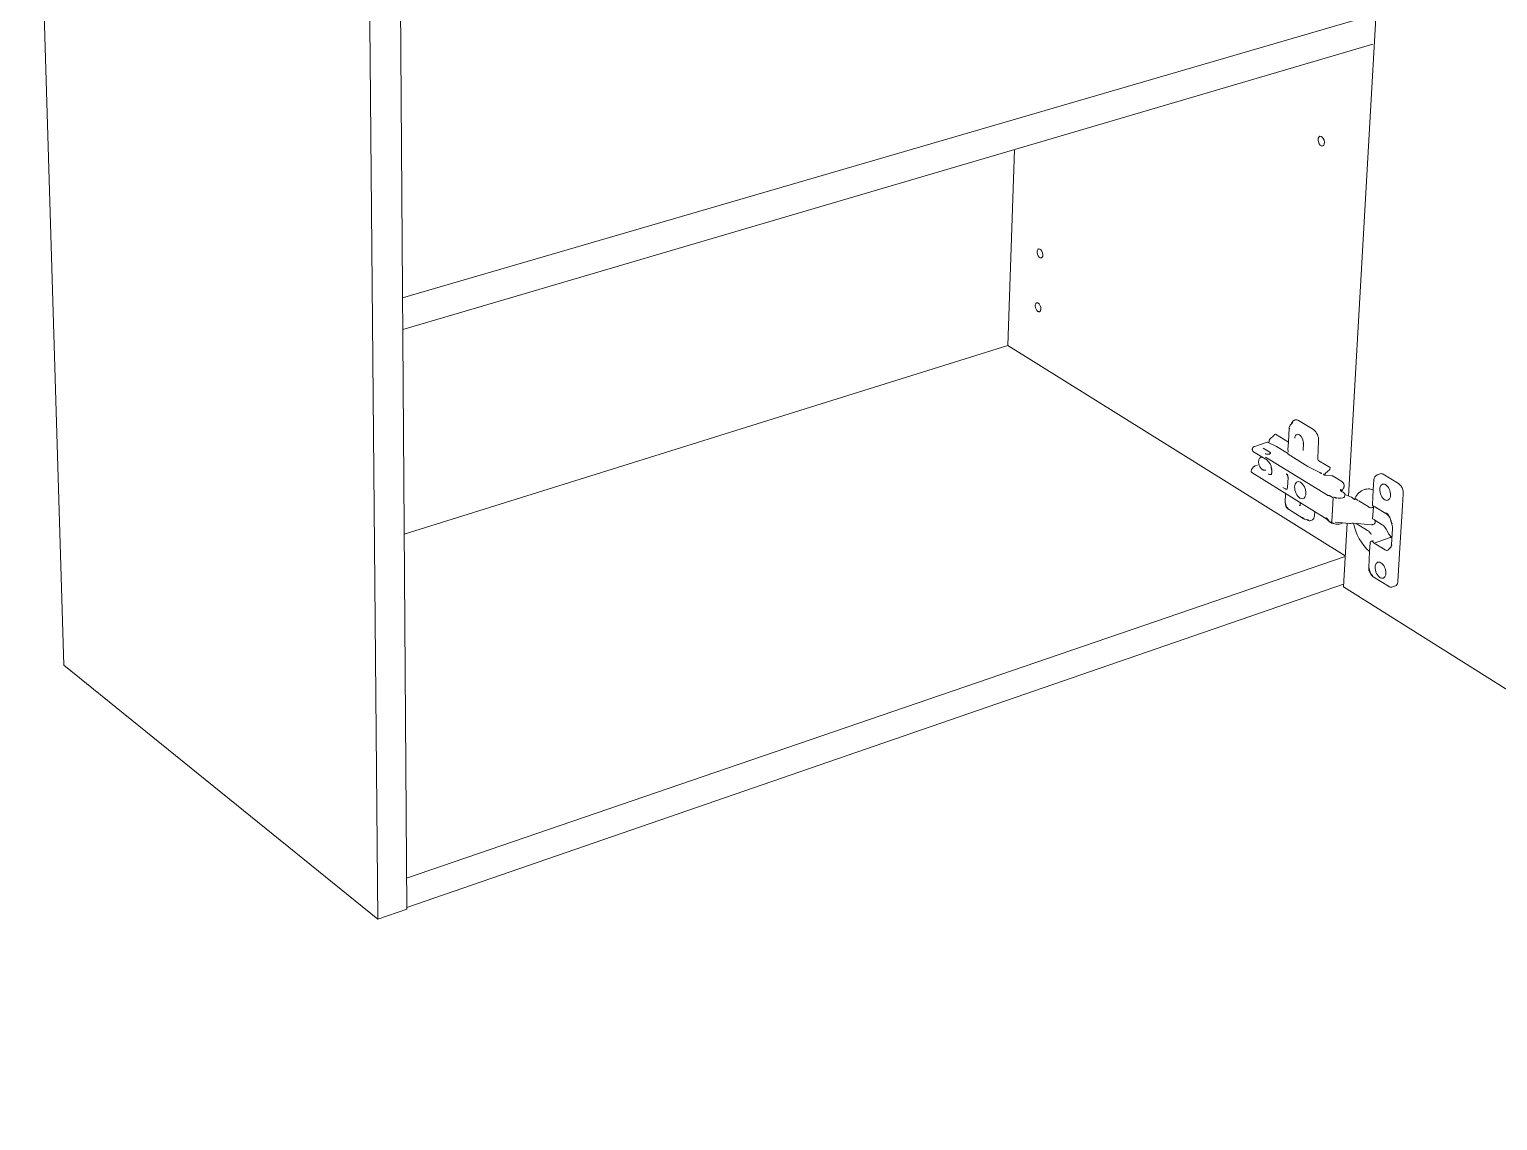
# Model space of a CAD drawing. Header units: metres. Extents: x -11.5 to 7.4, y -3.8 to 5.9.
# Drawn here: x 4.0844 to 4.2065, y 0.3492 to 0.4399 of the extents above; entities that cross this region are included whole.
import ezdxf

# ---------------------------------------------------------------- set-up
doc = ezdxf.new("R2010")
doc.units = ezdxf.units.M
doc.header["$MEASUREMENT"] = 0
doc.layers.add('PDF10_Geometry_Num_Penna__7_Num_Penna__7', color=7, linetype='Continuous', lineweight=18)

msp = doc.modelspace()

# ---------------------------------------------------------------- linework, layer by layer
at = {"layer": 'PDF10_Geometry_Num_Penna__7_Num_Penna__7', "color": 7, "linetype": 'Continuous', "lineweight": 18, "flags": 128}
for points in [[(4.087288706512325, 0.387047144730329), (4.08443488647211, 0.4816028144914659)], [(4.194097989105623, 0.4011233694486931), (4.198357220306406, 0.4758583192232626)], [(4.115119655861013, 0.4658833398007429), (4.115802705341149, 0.3667613122740114), (4.113399747098079, 0.3659332990552837), (4.087289075064202, 0.3870476361328317)], [(4.112517433902694, 0.465256433056652), (4.113399501396827, 0.3659329305034067)], [(4.115453195310398, 0.4176056236757786), (4.196258194511866, 0.4411696022342486)], [(4.11547113150178, 0.4149608954008883), (4.196116424889551, 0.4387066928857255)], [(4.166331782036796, 0.4299356495972599), (4.165782639738914, 0.4136358285496726)], [(4.115583908376379, 0.3979507520342072), (4.165781902635159, 0.4136363199521762)], [(4.165782271187037, 0.4136358285496726), (4.19381678402288, 0.3961382138993264)], [(4.189239861103459, 0.4070041060610459), (4.189218976497051, 0.4069746219108241), (4.189199320396902, 0.4069426807480836), (4.189183349815533, 0.4069095110790846), (4.189166150727905, 0.4068628278412341), (4.189156322677828, 0.406813687590863), (4.189153865665311, 0.4067608618217156), (4.189093668858609, 0.4056085229505504)], [(4.189240352505962, 0.4070043517622972), (4.18934231852548, 0.4071222883631851)], [(4.189572049195956, 0.4074186040729133), (4.189537651020698, 0.4074050905040627), (4.189508166870477, 0.4073891199226916), (4.189474997201478, 0.4073670068100261), (4.189446741557514, 0.4073399796723214), (4.189422171432332, 0.4073068100033232), (4.189396372800886, 0.407272411828064), (4.189380402219514, 0.4072355566402868), (4.189363203131885, 0.4071925589212135), (4.189349689563034, 0.4071434186708434), (4.18934231852548, 0.4071225340644364), (4.189461483632625, 0.4072601267654719)], [(4.189571434942829, 0.4074182355210354), (4.189667258431049, 0.4074514051900353)], [(4.189667381281675, 0.4074512823394087), (4.189715293025783, 0.407461110389483), (4.189768118794934, 0.4074647959082602), (4.189819716057821, 0.4074537393519275), (4.189877455852004, 0.40743408325178), (4.189933967139929, 0.4074045991015582)], [(4.186229037963315, 0.4052252289976677), (4.186198325306835, 0.405208029910038), (4.186165155637832, 0.4051834597848529), (4.186138128500131, 0.4051527471283727), (4.186116015387466, 0.4051171204468549), (4.186101273312355, 0.4050802652590768), (4.186096359287317, 0.4050409530587826)], [(4.187355086800535, 0.405592920921058), (4.187345258750458, 0.4055978349460947), (4.187334202194126, 0.4055978349460947), (4.187323145637793, 0.405592920921058), (4.187334202194126, 0.405592920921058), (4.186228546560811, 0.4052255975495465)], [(4.188110126747462, 0.4052431651890522), (4.187355823904291, 0.4055932894729342)], [(4.187450296035625, 0.4055485718450997), (4.187471180642031, 0.4055866555391354), (4.187488379729663, 0.405624739233172), (4.18749083674218, 0.4056677369522452), (4.187494522260955, 0.4057328477839848)], [(4.187494767962209, 0.4057333391864892), (4.187502138999765, 0.405762823336711), (4.187513195556098, 0.4057984500182288), (4.187527937631209, 0.4058316196872278), (4.187551279250133, 0.4058623323437089), (4.187574620869059, 0.4058869024688931)], [(4.187889364172674, 0.4061845695355082), (4.187889364172674, 0.4061489428539895), (4.187574866570312, 0.405887271020771)], [(4.188018971583027, 0.4062611054754584), (4.187926833613584, 0.4062340783377545)], [(4.188018971583027, 0.4062614740273363), (4.189093914559859, 0.4056079086974202), (4.189058287878344, 0.4049948840740605)], [(4.188110249598088, 0.4052431651890522), (4.189030400786256, 0.4046805093223211), (4.189040228836333, 0.4046669957534688)], [(4.18729550424696, 0.4041209247212363), (4.186197219651199, 0.4048002886825959)], [(4.186647712896463, 0.4037219058882364), (4.186634199327612, 0.4037710461386048), (4.18662314277128, 0.4038300144390492), (4.186614543227464, 0.4038902112457512), (4.186614543227464, 0.4039504080524541), (4.186614543227464, 0.4040044623278609), (4.186621914265018, 0.404062202122045), (4.186629285302574, 0.404113799384934), (4.186647712896463, 0.404165396647822), (4.186673511527909, 0.4042157654044498)], [(4.186672897274779, 0.4042185909688456), (4.186703609931259, 0.4042615886879206), (4.186740465119035, 0.4042996723819563), (4.186771177775517, 0.4043254710134008), (4.186809261469554, 0.4043488126323256), (4.186852259188628, 0.4043660117199543)], [(4.18699083469467, 0.4051136806293281), (4.187554719067659, 0.4047684703704828)], [(4.187172039367905, 0.4046457425951839), (4.187210123061941, 0.4046248579887779), (4.187259263312313, 0.4046113444199246), (4.187308403562682, 0.4046002878635919), (4.187364914850608, 0.4045916883197771), (4.187416512113494, 0.4045916883197771), (4.187470566388901, 0.4046002878635919), (4.187514792614236, 0.4046113444199246), (4.187555333320788, 0.4046273150012949), (4.187584817471013, 0.404649428113963), (4.187603245064901, 0.4046739982391463), (4.187606930583678, 0.4046973398580729), (4.18760078805238, 0.404721909983258), (4.187582360458492, 0.4047464801084413), (4.187555333320788, 0.4047685932211085)], [(4.187194766733704, 0.4043608519936663), (4.192345893478695, 0.4011863918197918)], [(4.189057919326466, 0.4049954983271897), (4.189057919326466, 0.4049574146331532), (4.189062833351503, 0.4049181024328572), (4.189065290364022, 0.4048800187388215), (4.189070204389058, 0.4048443920573028), (4.189076346920354, 0.4048026228444881), (4.189086174970431, 0.4047583966191564)], [(4.190706329025113, 0.4035930355816424), (4.189065044662769, 0.4046004107142176)], [(4.19228274825697, 0.3992056711780201), (4.186043164966293, 0.4030754658946245)], [(4.186848082267344, 0.4033902091982418), (4.186833340192234, 0.4034037227670932), (4.186794027991937, 0.4034467204861665), (4.186759629816679, 0.4034909467114982), (4.18672768865394, 0.4035400869618684), (4.186696975997458, 0.403596598249794), (4.186672405872274, 0.4036555665502366), (4.186652749772126, 0.4037108493319028), (4.18664783574709, 0.4037219058882364)], [(4.18700889373668, 0.403288243178725), (4.186988009130271, 0.4032956142162805), (4.186945011411201, 0.403315270316428), (4.186908156223422, 0.4033373834290943), (4.186872529541905, 0.4033656390730567), (4.18684795941672, 0.4033902091982418)], [(4.187210368763195, 0.4032846805105725), (4.187172285069158, 0.4032736239542398), (4.1871378868939, 0.403271166941721), (4.187099803199864, 0.403271166941721), (4.187060490999567, 0.4032736239542398), (4.18702240730553, 0.4032846805105725), (4.18700889373668, 0.4032883660293507)], [(4.18765901924907, 0.4029109689065127), (4.187616021529996, 0.4029035978689572), (4.187573023810922, 0.4029035978689572), (4.187526340573074, 0.4029121974127712), (4.187477200322702, 0.4029318535129196), (4.187431745591109, 0.4029564236381038)], [(4.187689117652422, 0.4034220275103566), (4.187682975121124, 0.4034490546480596), (4.187673147071049, 0.4034797673045407), (4.1876596335022, 0.4035055659359843), (4.187639977402052, 0.4035227650236139)], [(4.187656685087177, 0.4029067919852309), (4.187662827618473, 0.4029178485415637), (4.187670198656027, 0.4029252195791191), (4.187677569693584, 0.4029362761354527), (4.187682483718621, 0.4029559322356002), (4.187693540274953, 0.4029805023607853), (4.187700911312509, 0.4030149005360428), (4.187711967868843, 0.4030542127363397), (4.187714424881362, 0.4030959819491535), (4.187719338906398, 0.4031402081744861), (4.187723024425175, 0.4031893484248563), (4.187719338906398, 0.403245859712781), (4.187714424881362, 0.403306056519483), (4.187709510856324, 0.4033662533261868), (4.187700911312509, 0.4033908234513719)], [(4.191860756356919, 0.4029873819958372), (4.191832500712955, 0.4030045810834668), (4.191804245068996, 0.4030193231585768), (4.191780903450068, 0.4030340652336877), (4.191755104818627, 0.4030512643213173), (4.191726849174664, 0.4030647778901688), (4.191696136518182, 0.4030807484715391), (4.190705960473235, 0.4035930355816424)], [(4.192059651520292, 0.4028959811301487), (4.192081764632958, 0.4028898385988544), (4.192101420733106, 0.4028824675612981), (4.192125990858289, 0.4028750965237426), (4.192150560983476, 0.4028726395112239), (4.192178816627436, 0.4028689539924457)], [(4.192139995829644, 0.4028725166605982), (4.192148595373459, 0.4029032293170793), (4.192148595373459, 0.4029314849610417), (4.192151052385979, 0.4029978242990406)], [(4.192554125289634, 0.4034907010102469), (4.192543068733301, 0.4033273096777679), (4.192151175236605, 0.4029968414940326)], [(4.192835698924252, 0.4027623196491454), (4.192829556392956, 0.4027709191929594), (4.192808671786548, 0.402781975749293), (4.192787787180142, 0.4027881182805881), (4.192765674067475, 0.4027942608118842), (4.192742332448551, 0.4028028603556999), (4.192716533817107, 0.4028065458744781), (4.192689506679402, 0.4028090028869951)], [(4.19671925291096, 0.4029744826801149), (4.196764707642551, 0.4029843107301883), (4.196813847892921, 0.4029843107301883), (4.19686544515581, 0.4029769396926328), (4.19691458540618, 0.4029560550862259), (4.196966182669065, 0.4029314849610417), (4.198247514697453, 0.4021538404989418)], [(4.188696861336876, 0.4018156327257749), (4.188856567150577, 0.4017161237187761)], [(4.188856444299947, 0.4017160008681495), (4.18888961396895, 0.4017037158055583), (4.188926469156726, 0.4016963447680029), (4.188953496294429, 0.4017074013243356), (4.188981751938393, 0.4017246004119652), (4.189002636544799, 0.4017516275496682), (4.189016150113652, 0.4017946252687414), (4.189024749657465, 0.4018400800003343)], [(4.189024381105588, 0.4018402028509591), (4.189064921812145, 0.4026694445759453)], [(4.193521696819412, 0.4014933955339757), (4.193486070137894, 0.4015179656591608), (4.193461500012708, 0.4015474498093825), (4.193436929887525, 0.4015744769470864), (4.193423416318673, 0.4015953615534933), (4.193416045281117, 0.4016125606411229), (4.193413588268598, 0.4016260742099735), (4.193413588268598, 0.4016371307663071), (4.193416045281117, 0.4016481873226398), (4.193428330343709, 0.4016580153727141)], [(4.193472802270293, 0.4015564179050743), (4.19347525928281, 0.4016092436742218), (4.193472802270293, 0.4016301282806287), (4.193462974220221, 0.4016473273682584), (4.19344577513259, 0.4016546984058138), (4.193428576044962, 0.4016583839245911)], [(4.193552900878396, 0.4015913074828381), (4.193672065985542, 0.4017706693966865), (4.193697864616986, 0.4018112101032418), (4.193713835198356, 0.4018578933410923), (4.193721206235912, 0.4018996625539053)], [(4.195410402342368, 0.4016578925220884), (4.195508682843107, 0.4016861481660499), (4.195609420356361, 0.4017045757599398), (4.195710157869621, 0.4017107182912358), (4.195820723432952, 0.4017107182912358), (4.195925146464987, 0.4016972047223835), (4.196036940534579, 0.4016726345971984), (4.19614627759165, 0.4016406934344587)], [(4.196145909039773, 0.4016410619863375), (4.196074655676737, 0.4004088702083193)], [(4.196145909039773, 0.401640939135711), (4.196195049290143, 0.4024628098231418), (4.196197506302662, 0.4024443822292536), (4.196212248377774, 0.4024247261291052), (4.196231904477921, 0.4024099840539952)], [(4.198247760398706, 0.4021539633495683), (4.198303043180371, 0.4021171081617911), (4.198357097455776, 0.4020667394051634), (4.198408694718665, 0.402011456623498), (4.198454149450258, 0.4019488028042764), (4.19850083268811, 0.401875092428722), (4.198537687875886, 0.4018001535469073), (4.198573314557404, 0.4017215291463163), (4.198596656176331, 0.4016379907206886), (4.198619997795257, 0.4015532237887998), (4.198632282857846, 0.4014684568569136), (4.198639653895405, 0.4013886039500614), (4.198639653895405, 0.4013087510432118), (4.198577000076183, 0.40031120396071)], [(4.190065663010921, 0.4002979360931098), (4.190081633592289, 0.4005694359764016)], [(4.192346384881198, 0.4011857775666634), (4.192380783056457, 0.4011685784790338), (4.192417638244235, 0.4011612074414783), (4.192452036419489, 0.4011612074414783)], [(4.192451913568865, 0.4011612074414783), (4.192481397719089, 0.4011612074414783), (4.192517024400605, 0.4011513793914041), (4.192553879588381, 0.4011341803037745), (4.192760268639933, 0.4010088726653311)], [(4.192815428570974, 0.4010039586402954), (4.192703634501385, 0.3989707807812541)], [(4.19308533139613, 0.4009379878541734), (4.19305339023339, 0.4009515014230258), (4.193028820108205, 0.4009625579793585), (4.193004249983019, 0.40097607154821), (4.192982136870354, 0.4009908136233209), (4.192958795251426, 0.4010043271921724), (4.192934225126242, 0.4010178407610248)], [(4.193498109499233, 0.4015253366967153), (4.193518994105641, 0.4015069091028272), (4.193542335724569, 0.4014909385214578), (4.193571819874789, 0.4014761964463469), (4.193602532531271, 0.4014626828774945)], [(4.193790371138308, 0.4012454829708609), (4.193790371138308, 0.4012786526398608), (4.193781771594491, 0.401315507827638), (4.193763344000603, 0.4013437634716004), (4.19373754536916, 0.4013707906093043), (4.193710518231457, 0.4013953607344884), (4.193679805574975, 0.4014199308596735), (4.19364049337468, 0.4014408154660805), (4.193602409680643, 0.4014629285787468), (4.193587667605531, 0.4014592430599695)], [(4.193788405528293, 0.4011335660506443), (4.193790862540812, 0.4012453601202361)], [(4.194448236240131, 0.4009512557217736), (4.194411381052355, 0.4009819683782538), (4.194372068852056, 0.4010040814909219), (4.194332756651761, 0.401024966097328), (4.193793442403955, 0.4012485542365098)], [(4.194447867688252, 0.4009507643192691), (4.194515435532509, 0.4008954815376038), (4.194552290720287, 0.4008672258936414), (4.194591602920585, 0.4008426557684563), (4.194630915120879, 0.4008242281745673)], [(4.194679809669996, 0.4008815994168744), (4.194897255277883, 0.4007489207408756)], [(4.194960523350233, 0.4007107141962134), (4.195716054699666, 0.4002451103239624)], [(4.196232273029798, 0.4002308596513551), (4.196222444979723, 0.4002345451701332), (4.196211388423389, 0.4002345451701332), (4.196201560373318, 0.4002382306889105), (4.196191732323241, 0.4002419162076887), (4.196180675766909, 0.4002443732202075), (4.196170847716838, 0.400249287245245), (4.1961597911605, 0.4002517442577629), (4.196148734604167, 0.4002591152953183), (4.196140135060354, 0.4002664863328729), (4.196131535516539, 0.4002738573704283), (4.196121707466466, 0.4002836854205025), (4.196113107922653, 0.4002898279517995), (4.196108193897615, 0.4003021130143907), (4.1960995943538, 0.4003082555456876), (4.196097137341281, 0.4003180835957618), (4.196090994809987, 0.4003266831395766), (4.196086080784948, 0.4003377396959094), (4.196082395266171, 0.4003512532647617), (4.196078709747393, 0.4003623098210944), (4.196075024228614, 0.4003745948836857), (4.196075024228614, 0.4003881084525389), (4.196075024228614, 0.4004028505276489)], [(4.196232641581675, 0.400230859651356), (4.196197014900157, 0.4002382306889105), (4.196171216268715, 0.4002542012702808), (4.196145417637268, 0.4002836854205025), (4.196124533030861, 0.4003131695707252), (4.19611347647453, 0.4003537102772787), (4.196090134855604, 0.4003709093649084), (4.19607907829927, 0.4003881084525389), (4.196075392780493, 0.4004089930589458)], [(4.190280405905034, 0.3993532147797545), (4.190282862917552, 0.3993212736170149), (4.190290233955109, 0.3992967034918298), (4.190303747523959, 0.3992733618729041), (4.190320946611589, 0.3992586197977941)], [(4.190321192312842, 0.3992582512459162), (4.190342076919247, 0.3992447376770638), (4.190361733019397, 0.3992336811207302), (4.190383846132063, 0.3992263100831765), (4.19040595924473, 0.3992201675518796), (4.190425615344875, 0.3992127965143233), (4.190561979539652, 0.3991808553515837)], [(4.190562348091529, 0.3991804867997057), (4.190755223574229, 0.3991399460931504)], [(4.190648712081552, 0.3991301180430762), (4.190562716643408, 0.3991804867997057)], [(4.190649080633433, 0.3991299951924505), (4.190688392833728, 0.3991066535735257), (4.190726476527765, 0.3990906829921554), (4.190764560221799, 0.399077169423304), (4.190805100928356, 0.399071026892007), (4.190853012672466, 0.3990661128669704), (4.190898467404057, 0.399071026892007), (4.190943922135649, 0.3990796264358227), (4.191038517117612, 0.3991115675985624)], [(4.19103827141636, 0.3991121818516925), (4.191082497641691, 0.39913183795184), (4.191125495360765, 0.3991637791145797), (4.191161122042283, 0.3992018628086171), (4.191194291711282, 0.3992510030589855), (4.191220090342728, 0.3993087428531696), (4.191240974949134, 0.3993738536849101), (4.191254488517984, 0.399440193022909), (4.191261859555542, 0.3995175889172415), (4.191280287149429, 0.3998284010008284)], [(4.192241961849163, 0.3993014946662417), (4.192276360024419, 0.3992756960347972), (4.192311986705938, 0.3992412978595379), (4.192342699362419, 0.3992019856592428), (4.192332871312345, 0.3991798725465756), (4.192327957287308, 0.3991639019652071), (4.192332871312345, 0.3991528454088726)], [(4.192333117013597, 0.3991528454088726), (4.192325745976042, 0.3991639019652071), (4.192313460913448, 0.3991749585215398), (4.192307318382152, 0.399184786571614), (4.192293804813302, 0.399199528646724), (4.19228274825697, 0.3992056711780201), (4.192266777675599, 0.3992204132531318), (4.192252035600488, 0.3992449833783152), (4.192244664562933, 0.3992683249972417), (4.192242207550413, 0.3993014946662417)], [(4.192333239864224, 0.399152722558247), (4.192354124470629, 0.399125695420544), (4.192370095052, 0.3991048108141371), (4.192395893683445, 0.3990765551701738), (4.192424149327408, 0.3990482995262115), (4.192452404971371, 0.3990286434260648), (4.192481889121591, 0.3990065303133967), (4.192461004515184, 0.3990237294010264), (4.192452404971371, 0.3990458425136945), (4.192442576921295, 0.3990728696513974), (4.192442576921295, 0.3991048108141371)], [(4.192442331220041, 0.3991043194116326), (4.192406704538527, 0.3991301180430762), (4.192374763375785, 0.3991645162183355), (4.192342822213044, 0.3992025999123721)], [(4.196093083270625, 0.4001678372802564), (4.196043943020257, 0.4001580092301822), (4.195992345757368, 0.4001506381926268), (4.195943205506998, 0.4001530952051455), (4.195890379737852, 0.4001641517614791), (4.195837553968705, 0.4001825793553682), (4.195789642224593, 0.4002022354555157), (4.195757701061854, 0.4002206630494047)], [(4.19626507414692, 0.400226805580699), (4.196093083270625, 0.4001678372802564), (4.196111510864514, 0.4001752083178118)], [(4.196155491388593, 0.400188844737289), (4.196096523088151, 0.3992232388175276)], [(4.196111019462009, 0.4001749626165605), (4.196242469631748, 0.4002302453982258)], [(4.196111019462009, 0.3992200447012539), (4.196166302243677, 0.399199160094847), (4.196215442494045, 0.3991709044508847), (4.196253526188082, 0.3991401917944026), (4.196281781832045, 0.3991070221254036), (4.196298980919673, 0.3990763094689225), (4.196301437932194, 0.3990419112936632)], [(4.196261020076264, 0.4002265598794486), (4.196111142312638, 0.4001749626165605)], [(4.196278956267648, 0.3991150074160883), (4.196885838359714, 0.3987403130070204)], [(4.196298858069047, 0.4002143976674812), (4.196323428194233, 0.4001996555923704), (4.197129328300294, 0.3997057960761561)], [(4.197129574001547, 0.3997059189267835), (4.197240139564878, 0.3996358940700055)], [(4.198576508673677, 0.40031120396071), (4.198366434103347, 0.396827160209507)], [(4.192482011972217, 0.3990070217159012), (4.19268471550499, 0.3988804855711994), (4.192667516417364, 0.3988952276463111), (4.19265523135477, 0.3989197977714953), (4.192647860317214, 0.3989468249091974), (4.192644174798437, 0.3989787660719388)], [(4.19270437160514, 0.3989716407356347), (4.19270437160514, 0.3989396995728951), (4.192712971148955, 0.3989163579539694), (4.192735084261621, 0.3988979303600813), (4.192724027705289, 0.3988868738037485), (4.192710514136435, 0.3988807312724516), (4.192697000567584, 0.3988770457536743), (4.19268471550499, 0.3988807312724516)], [(4.194168751066153, 0.3988355222421118), (4.192986928044764, 0.3989583728680355)], [(4.193672065985542, 0.3935706358175146), (4.193973050019055, 0.3988556697447638)], [(4.194168382514274, 0.3988353993914853), (4.194179439070608, 0.3988353993914853), (4.194191724133201, 0.3988353993914853), (4.19420523770205, 0.398831713872708), (4.194217522764644, 0.3988353993914853), (4.194228579320978, 0.3988353993914853), (4.19424332139609, 0.3988353993914853), (4.194254377952422, 0.3988403134165237), (4.194265434508756, 0.3988403134165237), (4.19427771957135, 0.3988427704290407), (4.194361257996976, 0.398864883541707)], [(4.195987554582958, 0.3987161114337132), (4.19449860499676, 0.3988733602348953), (4.194472806365315, 0.3988733602348953), (4.194451921758906, 0.3988770457536726), (4.194428580139983, 0.3988733602348953), (4.194404010014797, 0.3988733602348953), (4.194381896902131, 0.3988672177036001), (4.194362240801984, 0.3988647606910813)], [(4.195679199511888, 0.3982578785990167), (4.194718507617161, 0.3988487901097102)], [(4.195977849383508, 0.397926181909023), (4.195936080170696, 0.3979962067657983), (4.195890625439104, 0.398062546103799), (4.195841485188732, 0.3981227429105001), (4.195789887925844, 0.398174340173389), (4.195737062156699, 0.3982185663987217), (4.195679322362514, 0.3982578785990167)], [(4.196297015309661, 0.3988979303600813), (4.196284730247068, 0.3988672177036001), (4.196267531159437, 0.3988352765408587), (4.196236818502957, 0.3988070208968972), (4.196197506302662, 0.3987824507717121), (4.196148366052292, 0.3987627946715637), (4.196090626258105, 0.3987443670776756)], [(4.196301806484071, 0.3990419112936632), (4.196296892459033, 0.3988981760613326)], [(4.196886084060967, 0.3987401901563947), (4.196953651905224, 0.3986959639310612), (4.197013848711926, 0.3986419096556544), (4.197065445974811, 0.3985903123927672), (4.197115814731442, 0.3985301155860643), (4.197167411994331, 0.3984600907292872), (4.197216552244699, 0.3983740952911408)], [(4.197215937991571, 0.3983742181417673), (4.197453039699603, 0.3979540690011074)], [(4.197453531102108, 0.3979537004492295), (4.197491614796144, 0.3978947321487869), (4.197534612515218, 0.3978419063796386), (4.197578838740551, 0.3977964516480466), (4.197625521978402, 0.3977620534727881)], [(4.19612490158274, 0.3974107006826459), (4.195997136931778, 0.3973689314698303), (4.196022935563224, 0.3973726169886103), (4.196047505688407, 0.3973664744573133), (4.196074532826112, 0.3973480468634243), (4.196099102951296, 0.3973234767382392)], [(4.196227481855386, 0.3972087342536259), (4.196183255630055, 0.3972394469101079), (4.196142714923498, 0.3972799876166624), (4.196099717204426, 0.3973242138419959)], [(4.197557954134142, 0.397666352835194), (4.196227481855386, 0.3972081200004967)], [(4.197141613362888, 0.3966448498806363), (4.196227604706014, 0.3972087342536259)], [(4.197663974224314, 0.3970764241295077), (4.197663974224314, 0.3970604535481366), (4.197657831693022, 0.3970199128415812), (4.197648003642945, 0.3969818291475447), (4.19763940409913, 0.3969462024660269), (4.197624662024019, 0.3969081187719912), (4.19760869144265, 0.3968798631280279), (4.197593949367539, 0.396858978521621), (4.197385103303469, 0.39663539038244)], [(4.197625153426523, 0.3977618077715377), (4.197617782388969, 0.3977335521275727), (4.197604268820117, 0.3977016109648339), (4.197584612719966, 0.3976819548646855), (4.197557585582265, 0.3976659842833152)], [(4.19770304072336, 0.397715615936189), (4.197625644829026, 0.3977622991740395)], [(4.198366556953975, 0.3968266688070035), (4.19819579458394, 0.3940146179796038)], [(4.193817152574757, 0.3960953390308779), (4.115781206481614, 0.3693397012109036)], [(4.197384734751591, 0.3966352675318126), (4.197376135207774, 0.396627896494258), (4.197365078651442, 0.3966168399379253), (4.197355250601367, 0.3966106974066284), (4.197299967819703, 0.3966008693565559), (4.197248370556814, 0.3966033263690729), (4.197196773293928, 0.3966168399379253), (4.19714149051226, 0.3966450955818877)], [(4.193682876840622, 0.3938015949942528), (4.115799265523624, 0.3668948509043917)], [(4.264214001046703, 0.3491734024136113), (4.193671943134918, 0.3935703901162633)], [(4.198196163135817, 0.3940151093821074), (4.198188792098264, 0.3939377134877766), (4.198170364504373, 0.3938676886309986), (4.198149479897966, 0.3938087203305551), (4.198118767241485, 0.3937522090426304), (4.198083140559968, 0.3937104398298175), (4.198041371347152, 0.3936760416545582), (4.197992231096785, 0.3936551570481512)]]:
    msp.add_lwpolyline(points, dxfattribs=at)
for points in [[(4.168049725189716, 0.4169728201016438), (4.168049725189716, 0.4169113947886816), (4.168059553239791, 0.416843826944425), (4.1680742953149, 0.4167762591001658), (4.168093951415051, 0.416713605280945), (4.168123435565271, 0.41665586548676), (4.16815783374053, 0.4165981256925759), (4.168192231915787, 0.416550213948466), (4.168230315609826, 0.4165072162293928), (4.168274541835157, 0.4164801890916898), (4.168315082541714, 0.4164580759790226), (4.16835193772949, 0.4164519334477266), (4.168392478436044, 0.4164519334477266), (4.168428105117561, 0.4164654470165772), (4.168458817774042, 0.416492474154281), (4.168482159392969, 0.4165293293420582), (4.168499358480599, 0.416571098554873), (4.16851410055571, 0.416622695817761), (4.168521471593264, 0.4166816641182036), (4.168517786074487, 0.4167443179374262), (4.168511643543189, 0.4168094287691657), (4.168493215949301, 0.4168745396009044), (4.168471102836635, 0.4169421074451627), (4.168444075698931, 0.4170010757456062), (4.16841213453619, 0.4170575870335318), (4.168378964867191, 0.4171054987776417), (4.168339652666896, 0.4171435824716783), (4.168297883454082, 0.4171767521406773), (4.168256114241267, 0.4171964082408257), (4.168218030547232, 0.4172025507721218), (4.168178718346939, 0.4172000937596039), (4.168143091665419, 0.4171865801907515), (4.168112379008937, 0.4171607815593079), (4.168087808883753, 0.4171263833840495), (4.168066924277346, 0.4170809286524584), (4.168055867721012, 0.4170293313895694)], [(4.189188755243075, 0.4067115987207206), (4.189170327649185, 0.4067275693020918), (4.189156814080334, 0.4067447683897205)], [(4.187926587912333, 0.4062335869352509), (4.187908160318443, 0.4062225303789182), (4.18789833226837, 0.4062053312912886)], [(4.190341585516746, 0.4054855494739993), (4.190324386429115, 0.4055027485616289), (4.190310872860262, 0.4055199476492586)], [(4.186885306007001, 0.4043733827575107), (4.18686933542563, 0.4043696972387334)], [(4.187210368763195, 0.4046415656739031), (4.187194398181827, 0.4046452511926804)], [(4.18903936888195, 0.4046665043509652), (4.189065167513393, 0.4046001650129663)], [(4.18766503892974, 0.4033158845695572), (4.187690837561183, 0.403306056519483)], [(4.192818991239127, 0.4027669879729299), (4.192830047795461, 0.4027669879729299)], [(4.188657180584702, 0.4018156327257749), (4.188670694153553, 0.4018217752570701)], [(4.193436929887525, 0.40166563211152), (4.193455357481412, 0.40166563211152), (4.19347255656904, 0.4016545755551872), (4.193486070137894, 0.4016373764675585)], [(4.193436929887525, 0.4015744769470864), (4.193451671962636, 0.4015744769470864), (4.193462728518968, 0.4015671059095309)], [(4.193469485303392, 0.4015607176769818), (4.193463342772098, 0.4015742312458341), (4.193460885759579, 0.4015852878021668), (4.193463342772098, 0.4015951158522402), (4.193469485303392, 0.4016061724085729)], [(4.19347292512092, 0.4023741116712252), (4.193463097070845, 0.4023790256962618)], [(4.193469239602143, 0.4015607176769818), (4.193483981677254, 0.4015422900830936)], [(4.193553269430273, 0.4015913074828381), (4.193532384823868, 0.4015667373576521), (4.193516414242497, 0.4015421672324671)], [(4.190026105109371, 0.4003507618622573), (4.190032247640669, 0.4003274202433325), (4.19004576120952, 0.4003114496619613)], [(4.192760268639933, 0.4010093640678356), (4.192773782208787, 0.4010044500427989), (4.192798352333972, 0.4010007645240217)], [(4.192910269254188, 0.4010220176823056), (4.192879556597708, 0.4010220176823056)], [(4.192959409504558, 0.4010093640678356), (4.19293852489815, 0.4010179636116504)], [(4.19358803615741, 0.4014593659105952), (4.193553637982152, 0.4014765649982248)], [(4.194630669419629, 0.4009481844561256), (4.194636811950923, 0.4009346708872741), (4.194644182988478, 0.4009199288121632), (4.194652782532295, 0.4009101007620899), (4.194658925063589, 0.4008990442057572), (4.194668753113662, 0.400889216155683)], [(4.190648957782805, 0.3991295037899478), (4.190644043757768, 0.399139331840022), (4.190639129732734, 0.3991528454088726)], [(4.195736693604822, 0.4002691890466439), (4.195736693604822, 0.4002483044402361), (4.195742836136116, 0.4002347908713855)], [(4.196299472322179, 0.4002140291156033), (4.196284730247068, 0.4002201716469003), (4.196267531159437, 0.4002238571656775), (4.196254017590586, 0.400231228203233), (4.196240504021734, 0.400231228203233)], [(4.197547143279062, 0.3992656222834716), (4.197528715685173, 0.3992619367646935)], [(4.192643929097185, 0.3989788889225654), (4.192662356691072, 0.3989715178850091), (4.19268201279122, 0.3989690608724912)], [(4.19605229686282, 0.3987401901563947), (4.196043697319004, 0.3987340476250987), (4.196024041218857, 0.3987205340562463), (4.196009299143746, 0.3987156200312096), (4.195994557068635, 0.3987156200312096)], [(4.196090626258105, 0.3987437528245463), (4.196078341195516, 0.3987437528245463), (4.196064827626662, 0.3987400673057682)], [(4.195925146464987, 0.3971702820077123), (4.195904261858582, 0.397187481095342), (4.195890748289729, 0.3972046801829716)], [(4.196131412665915, 0.3974156147076826), (4.196124041628361, 0.3974278997702756)], [(4.19770304072336, 0.3970197899909564), (4.197680927610691, 0.3970357605723258), (4.19766741404184, 0.397054188166214)]]:
    msp.add_lwpolyline(points, close=True, dxfattribs=at)
for points in [[(4.192553879588381, 0.4034910695621248), (4.191617880669469, 0.4040625706739229), (4.191593310544283, 0.404087140799108), (4.19156628340658, 0.4041141679368119), (4.191549084318952, 0.4041485661120703), (4.191531885231322, 0.4041915638311426), (4.191525742700026, 0.404232104537698), (4.191525742700026, 0.4042714167379939), (4.19160178723746, 0.4057198256176369, 0.2427543497252366), (4.191170581540479, 0.4066534903746586), (4.189933475737424, 0.4074053362053132)], [(4.190314066976535, 0.4049085200840352), (4.19034109411424, 0.4054859180258772, 0.2464296648861596), (4.19000816891799, 0.4062131937313467)], [(4.186001272902853, 0.4031728864409825), (4.185991444852778, 0.4031834515948116), (4.185995130371555, 0.403153967444589), (4.185997587384072, 0.4031343113444414), (4.18600372991537, 0.4031158837505524), (4.186014786471702, 0.4030999131691821), (4.186025843028036, 0.4030851710940722), (4.186043042115665, 0.4030753430439979), (4.186020929002998, 0.403093770637887), (4.186012329459185, 0.4031134267380345), (4.186001272902853, 0.4031404538757375), (4.1860010272016, 0.4031725178891055, -0.2884242696463781), (4.186333338144726, 0.4036344362425783), (4.18651577132422, 0.4037004070286994), (4.186525599374296, 0.4036979500161806)], [(4.193721206235912, 0.4018995397032814), (4.193723540397785, 0.4020117023247485, 0.2750758298563261), (4.193451303410757, 0.4023789028456353), (4.192818499836623, 0.4027672336741812), (4.192780416142586, 0.4027844327618109), (4.192738646929772, 0.4027991748369226), (4.192689506679402, 0.4028065458744763), (4.192174762556782, 0.4028618286561425), (4.192128816422686, 0.4028726395112239), (4.192085818703612, 0.4028824675612981), (4.192041592478281, 0.4028959811301487), (4.192052649034615, 0.4028959811301487), (4.192042083880782, 0.4028961039807752), (4.192021199274377, 0.4028899614494792), (4.192024884793156, 0.402956300787479)], [(4.196195049290143, 0.4024628098231418, -0.3085016832057606), (4.196464952115297, 0.4028863987813276), (4.19671925291096, 0.4029748512319937)], [(4.195409788089236, 0.4016582610739672), (4.195282269139531, 0.4016161233092621, 0.2125269389386128), (4.194584968986785, 0.4008468326897381), (4.194610767618228, 0.4008984299526261), (4.194630423718376, 0.4009487987092539)], [(4.190321192312842, 0.399258374096541), (4.189089123385449, 0.4000244705998037), (4.189071924297822, 0.4000392126749146), (4.189058410728968, 0.4000637828000988), (4.189052268197672, 0.4000883529252839), (4.18904661706887, 0.4001199255361314, -0.2430013981663066), (4.188862341129994, 0.4005253326016947), (4.188840228017328, 0.4005425316893243), (4.188831628473512, 0.4005597307769539), (4.188827574402858, 0.4005769298645836), (4.188864429590634, 0.4013226331639412)], [(4.197685473083851, 0.3987959643405645), (4.197546774727185, 0.3992659908353495), (4.197513605058182, 0.3993532147797545), (4.197471835845368, 0.3994330676866058), (4.197422695594998, 0.3995104635809374), (4.197373555344631, 0.3995804884377145), (4.197318272562965, 0.399639456738158), (4.197260532768782, 0.3996910540010461), (4.197201564468337, 0.3997352802263787), (4.197201564468337, 0.3997021105573788), (4.197208935505893, 0.3996750834196749), (4.197222449074745, 0.3996529703070095), (4.197239525311744, 0.3996362626218808, -0.1677711707095354), (4.197546774727185, 0.3992654994328451), (4.197715080084699, 0.3988109521169267), (4.197696652490812, 0.3988023525731119), (4.197684858830721, 0.3987967014443186), (4.197703286424613, 0.3987475611939502), (4.197715571487201, 0.3986910499060254), (4.197729085056054, 0.3986394526431374), (4.19773645609361, 0.3985841698614712), (4.197743827131164, 0.3985350296111019), (4.197746284143683, 0.3984822038419544), (4.197743827131164, 0.3984330635915851), (4.197663974224314, 0.3970767926813838)], [(4.192684838355618, 0.3988803627205728), (4.192700808936987, 0.3988729916830174), (4.192713093999579, 0.3988705346705004), (4.192729064580949, 0.3988668491517231), (4.192749949187357, 0.3988643921392034), (4.192762234249951, 0.3988594781141659), (4.192780661843839, 0.3988594781141659), (4.192784347362617, 0.3988705346705004), (4.192812357305328, 0.3988776600068027), (4.192839384443031, 0.3988702889692473), (4.192843069961807, 0.3988530898816194), (4.192850440999365, 0.3988457188440631, 0.2384085886771835), (4.193604866693162, 0.3988948590944323, -0.2716493329458096), (4.192850195298112, 0.3988457188440631), (4.19283913874178, 0.3988481758565818), (4.192819482641632, 0.3988555468941373), (4.192808426085296, 0.3988555468941373), (4.192793684010187, 0.3988592324129145), (4.192780170441333, 0.3988592324129145)], [(4.195997259782406, 0.3973686857685799), (4.19598743173233, 0.3973662287560602), (4.195977603682257, 0.3973625432372829), (4.195965318619665, 0.3973564007059869), (4.195956719075852, 0.3973490296684323), (4.195948119532037, 0.3973416586308769), (4.195939519988222, 0.3973342875933215), (4.195932148950666, 0.3973244595432472), (4.195924777913111, 0.3973170885056918), (4.195917406875553, 0.3973097174681364), (4.195911264344259, 0.3972986609118037), (4.195908807331739, 0.3972888328617294), (4.195898979281667, 0.3972802333179146), (4.195896522269148, 0.3972667197490631), (4.195894065256629, 0.3972556631927295), (4.195890379737852, 0.3972446066363968), (4.195890379737852, 0.3972335500800641), (4.195886694219073, 0.3972224935237314), (4.195844679305008, 0.3964979205320303, -0.1641913125157225), (4.194504501826804, 0.3988734830855218), (4.194509415851838, 0.3988562839978922), (4.194511872864359, 0.3988427704290407), (4.194518015395655, 0.3988525984791149), (4.194525386433209, 0.3988599695166704), (4.194536442989541, 0.3988697975667446)], [(4.197992108246156, 0.3936554027494026), (4.197741492969273, 0.3935681788049967), (4.197694809731422, 0.393553436729885), (4.197654269024866, 0.3935460656923304), (4.197608814293275, 0.3935460656923304), (4.197565816574203, 0.393553436729885), (4.197520361842612, 0.3935632647799601), (4.197477364123538, 0.3935780068550701), (4.197439280429499, 0.3935952059426997), (4.197404022299859, 0.3936155991466039), (4.196139889359104, 0.3944067571775536), (4.196115319233916, 0.394420270746406), (4.19610917670262, 0.3944460693778487), (4.196099348652549, 0.3944706395030337), (4.19609689164003, 0.394501352159514, -0.2362409975777986), (4.19580634990972, 0.3951331729286416), (4.195785465303313, 0.3951466864974931), (4.195771951734461, 0.3951687996101603), (4.195768511916935, 0.3951871043534219), (4.195844679305008, 0.3964979205320303)]]:
    msp.add_lwpolyline(points, format="xyb", dxfattribs=at)
for points in [[(4.186083582822166, 0.4050517639138693, 0.2821959702420111), (4.18619783390433, 0.4047999201307189), (4.186159750210292, 0.4048306327872), (4.186130266060072, 0.4048687164812357), (4.186110609959925, 0.4049215422503831), (4.186095867884815, 0.4049780535383087)], [(4.188944528198737, 0.4029307478572859), (4.188932243136144, 0.4029418044136195), (4.188926100604847, 0.4029602320075076), (4.188921432281063, 0.4029800109582808), (4.188957058962581, 0.4029517553143185), (4.188989000125321, 0.4029173571390601), (4.189016027263024, 0.4028731309137266), (4.189038140375693, 0.4028227621570988), (4.189055339463321, 0.4027711648942107), (4.189065167513393, 0.4027183391250633), (4.189065167513393, 0.402669198874694), (4.189051653944542, 0.4026802554310267), (4.189046739919506, 0.4026937689998791, 0.228676493927312)]]:
    msp.add_lwpolyline(points, format="xyb", close=True, dxfattribs=at)
at = {"layer": 'PDF10_Geometry_Num_Penna__7_Num_Penna__7', "color": 7, "linetype": 'Continuous', "lineweight": 18}
for centre, radius, start, end in [((4.186588379294349, 0.403251010918158), 0.001121328238390618, 7.130919125110288, 50.89649639380993), ((4.189469601406309, 0.4005429064385417), 0.0006430701697697216, 176.9343069623423, 233.7252012550069), ((4.196679415275558, 0.3951430603845898), 0.0009128146729855402, 177.2498034417646, 233.7679157068453)]:
    msp.add_arc(centre, radius, start, end, dxfattribs=at)
for centre, major_axis, ratio in [((4.191822403280279, 0.4306441612324319), (-0.0001198239612438812, 0.0003982269113789182), 0.5885065277580731), ((4.168443384143648, 0.4212998637839807), (-0.0001133614004524831, 0.0003721990574625522), 0.5547689595651222), ((4.1900764879524, 0.4016150923402302), (-0.0002392177817291952, 0.0006984504184608387), 0.5730418266523241), ((4.197138655925365, 0.4014415034690337), (-0.0002308796341585762, 0.0006686307393287683), 0.5836699796586583), ((4.196753530686568, 0.3949547735135681), (-0.0002343586652164832, 0.0006615358101435541), 0.5778364422938596)]:
    msp.add_ellipse(centre, major_axis=major_axis, ratio=ratio, dxfattribs=at)
for centre, major_axis, ratio, start_param, end_param in [((4.189918270780005, 0.4058433713309757), (-9.593676550245792e-05, 0.0004090999891455117), 0.6885568575206138, 5.650500888159348, 7.492214849862791), ((4.193258347845708, 0.4012014798845751), (-0.0005313163350439964, 6.288584705943519e-05), 0.492172688804717, 1.032190868455054, 3.121703044206339)]:
    msp.add_ellipse(centre, major_axis=major_axis, ratio=ratio, start_param=start_param, end_param=end_param, dxfattribs=at)

doc.saveas('drawing.dxf')
